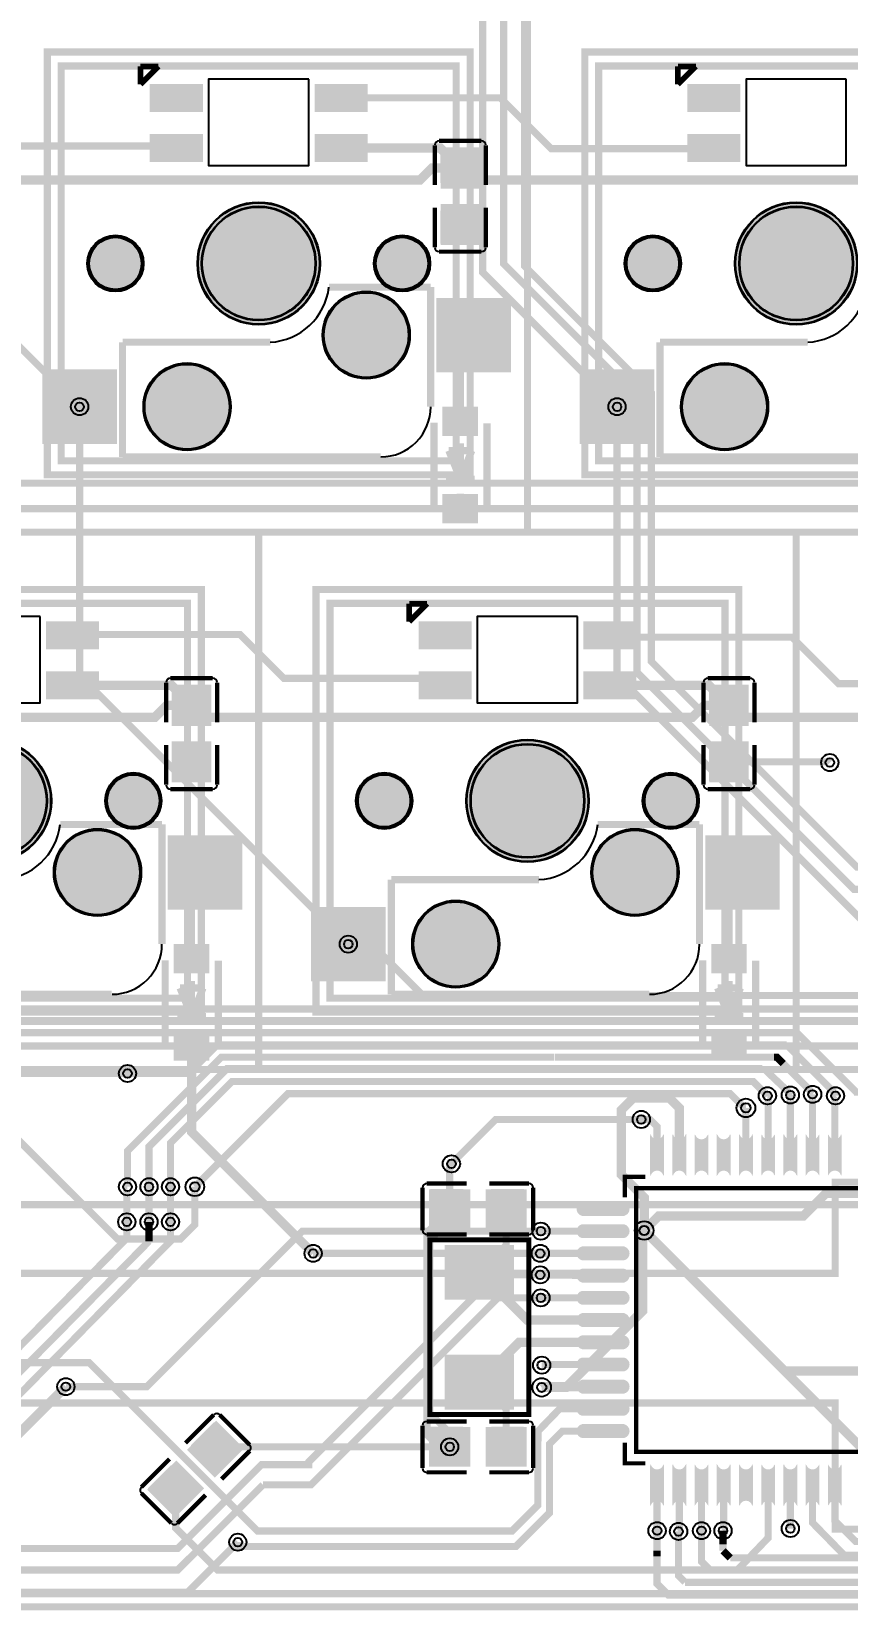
# Model space of a CAD drawing. Header units: millimetres. Extents: x 5 to 310, y -122 to -25.
# Drawn here: x 153.9 to 182.8, y -121.6 to -65.6 of the extents above; entities that cross this region are included whole.
import ezdxf

# ---------------------------------------------------------------- set-up
doc = ezdxf.new("R2010")
doc.units = ezdxf.units.MM
for name, color, linetype, true_color in [('BoardOutLine', 6, 'Continuous', 0xff00ff), ('BottomLayer', 5, 'Continuous', 0x0000ff), ('BottomPasteMaskLayer', 7, 'Continuous', 0x800000), ('BottomSilkLayer', 7, 'Continuous', 0x66cc33), ('BottomSolderMaskLayer', 7, 'Continuous', 0xaa00ff), ('Document', 7, 'Continuous', 0xffffff), ('Hole', 7, 'Continuous', 0x222222), ('Multi-Layer', 7, 'Continuous', 0xc0c0c0), ('TopLayer', 1, 'Continuous', 0xff0000), ('TopSilkLayer', 7, 'Continuous', 0xffcc00), ('TopSolderMaskLayer', 7, 'Continuous', 0x800080)]:
    doc.layers.add(name, color=color, linetype=linetype, true_color=true_color)

msp = doc.modelspace()

# ---------------------------------------------------------------- hatches: boundary and pattern name
at = {"layer": 'BottomLayer'}
for points in [[(158.119, -67.507), (159.897, -67.507), (159.897, -68.396), (158.119, -68.396)], [(163.961, -67.507), (165.739, -67.507), (165.739, -68.396), (163.961, -68.396)], [(177.169, -67.507), (178.947, -67.507), (178.947, -68.396), (177.169, -68.396)], [(158.119, -69.285), (159.897, -69.285), (159.897, -70.174), (158.119, -70.174)], [(163.961, -69.285), (165.739, -69.285), (165.739, -70.174), (163.961, -70.174)], [(177.169, -69.285), (178.947, -69.285), (178.947, -70.174), (177.169, -70.174)], [(169.748, -71.144), (168.398, -71.144), (168.398, -69.734), (169.748, -69.734)], [(169.748, -71.734), (168.398, -71.734), (168.398, -73.144), (169.748, -73.144)], [(168.279, -75.09), (170.819, -75.09), (170.819, -77.63), (168.279, -77.63)], [(154.309, -77.63), (156.849, -77.63), (156.849, -80.17), (154.309, -80.17)], [(173.359, -77.63), (175.899, -77.63), (175.899, -80.17), (173.359, -80.17)], [(169.673, -79.914), (169.673, -78.914), (168.473, -78.914), (168.473, -79.914)], [(169.673, -83.014), (169.673, -82.014), (168.473, -82.014), (168.473, -83.014)], [(154.436, -86.557), (156.214, -86.557), (156.214, -87.446), (154.436, -87.446)], [(167.644, -86.557), (169.422, -86.557), (169.422, -87.446), (167.644, -87.446)], [(173.486, -86.557), (175.264, -86.557), (175.264, -87.446), (173.486, -87.446)], [(154.436, -88.335), (156.214, -88.335), (156.214, -89.224), (154.436, -89.224)], [(167.644, -88.335), (169.422, -88.335), (169.422, -89.224), (167.644, -89.224)], [(173.486, -88.335), (175.264, -88.335), (175.264, -89.224), (173.486, -89.224)], [(160.222, -90.195), (158.872, -90.195), (158.872, -88.785), (160.222, -88.785)], [(179.273, -90.195), (177.923, -90.195), (177.923, -88.785), (179.273, -88.785)], [(160.222, -90.785), (158.872, -90.785), (158.872, -92.195), (160.222, -92.195)], [(179.273, -90.785), (177.923, -90.785), (177.923, -92.195), (179.273, -92.195)], [(158.754, -94.141), (161.294, -94.141), (161.294, -96.681), (158.754, -96.681)], [(177.804, -94.141), (180.344, -94.141), (180.344, -96.681), (177.804, -96.681)], [(163.834, -96.681), (166.374, -96.681), (166.374, -99.221), (163.834, -99.221)], [(160.147, -98.965), (160.147, -97.965), (158.947, -97.965), (158.947, -98.965)], [(179.198, -98.965), (179.198, -97.965), (177.998, -97.965), (177.998, -98.965)], [(160.147, -102.065), (160.147, -101.065), (158.947, -101.065), (158.947, -102.065)], [(179.198, -102.065), (179.198, -101.065), (177.998, -101.065), (177.998, -102.065)], [(176.268, -104.699, -0.785398), (175.827, -104.699), (175.827, -106.153, -0.785398), (176.268, -106.153)], [(177.056, -104.699, -0.785398), (176.615, -104.699), (176.615, -106.153, -0.785398), (177.056, -106.153)], [(177.843, -104.699, -0.785398), (177.402, -104.699), (177.402, -106.153, -0.785398), (177.843, -106.153)], [(178.63, -104.699, -0.785398), (178.189, -104.699), (178.189, -106.153, -0.785398), (178.63, -106.153)], [(179.418, -104.699, -0.785398), (178.977, -104.699), (178.977, -106.153, -0.785398), (179.418, -106.153)], [(180.205, -104.699, -0.785398), (179.764, -104.699), (179.764, -106.153, -0.785398), (180.205, -106.153)], [(180.993, -104.699, -0.785398), (180.552, -104.699), (180.552, -106.153, -0.785398), (180.993, -106.153)], [(181.78, -104.699, -0.785398), (181.339, -104.699), (181.339, -106.153, -0.785398), (181.78, -106.153)], [(182.567, -104.699, -0.785398), (182.126, -104.699), (182.126, -106.153, -0.785398), (182.567, -106.153)], [(169.403, -108.016), (169.403, -106.666), (167.993, -106.666), (167.993, -108.016)], [(169.993, -108.016), (169.993, -106.666), (171.403, -106.666), (171.403, -108.016)], [(173.406, -107.561, -0.785398), (173.406, -107.12), (174.861, -107.12, -0.785398), (174.861, -107.561)], [(173.406, -108.348, -0.785398), (173.406, -107.908), (174.861, -107.908, -0.785398), (174.861, -108.348)], [(168.549, -108.632), (168.549, -110.532), (170.949, -110.532), (170.949, -108.632)], [(173.406, -109.136, -0.785398), (173.406, -108.695), (174.861, -108.695, -0.785398), (174.861, -109.136)], [(173.406, -109.923, -0.785398), (173.406, -109.482), (174.861, -109.482, -0.785398), (174.861, -109.923)], [(173.406, -110.711, -0.785398), (173.406, -110.27), (174.861, -110.27, -0.785398), (174.861, -110.711)], [(173.406, -111.498, -0.785398), (173.406, -111.057), (174.861, -111.057, -0.785398), (174.861, -111.498)], [(173.406, -112.285, -0.785398), (173.406, -111.845), (174.861, -111.845, -0.785398), (174.861, -112.285)], [(168.549, -112.532), (168.549, -114.432), (170.949, -114.432), (170.949, -112.532)], [(173.406, -113.073, -0.785398), (173.406, -112.632), (174.861, -112.632, -0.785398), (174.861, -113.073)], [(173.406, -113.86, -0.785398), (173.406, -113.419), (174.861, -113.419, -0.785398), (174.861, -113.86)], [(173.406, -114.648, -0.785398), (173.406, -114.207), (174.861, -114.207, -0.785398), (174.861, -114.648)], [(160.376, -116.83), (159.421, -115.875), (160.418, -114.878), (161.373, -115.832)], [(169.403, -116.448), (169.403, -115.098), (167.993, -115.098), (167.993, -116.448)], [(169.993, -116.448), (169.993, -115.098), (171.403, -115.098), (171.403, -116.448)], [(173.406, -115.435, -0.785398), (173.406, -114.994), (174.861, -114.994, -0.785398), (174.861, -115.435)], [(159.959, -117.247), (159.004, -116.292), (158.007, -117.289), (158.962, -118.244)], [(176.268, -116.402, -0.785398), (175.827, -116.402), (175.827, -117.856, -0.785398), (176.268, -117.856)], [(177.056, -116.402, -0.785398), (176.615, -116.402), (176.615, -117.856, -0.785398), (177.056, -117.856)], [(177.843, -116.402, -0.785398), (177.402, -116.402), (177.402, -117.856, -0.785398), (177.843, -117.856)], [(178.63, -116.402, -0.785398), (178.189, -116.402), (178.189, -117.856, -0.785398), (178.63, -117.856)], [(179.418, -116.402, -0.785398), (178.977, -116.402), (178.977, -117.856, -0.785398), (179.418, -117.856)], [(180.205, -116.402, -0.785398), (179.764, -116.402), (179.764, -117.856, -0.785398), (180.205, -117.856)], [(180.993, -116.402, -0.785398), (180.552, -116.402), (180.552, -117.856, -0.785398), (180.993, -117.856)], [(181.78, -116.402, -0.785398), (181.339, -116.402), (181.339, -117.856, -0.785398), (181.78, -117.856)], [(182.567, -116.402, -0.785398), (182.126, -116.402), (182.126, -117.856, -0.785398), (182.567, -117.856)]]:
    msp.add_hatch(color=256, dxfattribs=at).paths.add_polyline_path(points)
at = {"layer": 'BottomPasteMaskLayer'}
for points in [[(158.119, -67.507), (159.897, -67.507), (159.897, -68.396), (158.119, -68.396)], [(163.961, -67.507), (165.739, -67.507), (165.739, -68.396), (163.961, -68.396)], [(177.169, -67.507), (178.947, -67.507), (178.947, -68.396), (177.169, -68.396)], [(158.119, -69.285), (159.897, -69.285), (159.897, -70.174), (158.119, -70.174)], [(163.961, -69.285), (165.739, -69.285), (165.739, -70.174), (163.961, -70.174)], [(177.169, -69.285), (178.947, -69.285), (178.947, -70.174), (177.169, -70.174)], [(169.693, -69.764), (168.413, -69.764), (168.363, -69.814), (168.363, -70.964), (168.413, -71.014), (168.823, -71.019), (168.823, -70.569), (169.273, -70.569), (169.273, -71.009), (169.693, -71.014), (169.743, -70.964), (169.743, -69.814)], [(169.693, -71.914), (169.273, -71.914), (169.273, -72.359), (168.823, -72.359), (168.823, -71.919), (168.413, -71.914), (168.363, -71.964), (168.363, -73.114), (168.413, -73.164), (169.693, -73.164), (169.743, -73.114), (169.743, -71.964)], [(168.279, -75.09), (170.819, -75.09), (170.819, -77.63), (168.279, -77.63)], [(154.309, -77.63), (156.849, -77.63), (156.849, -80.17), (154.309, -80.17)], [(173.359, -77.63), (175.899, -77.63), (175.899, -80.17), (173.359, -80.17)], [(169.673, -79.914), (169.673, -78.914), (168.473, -78.914), (168.473, -79.914)], [(169.673, -83.014), (169.673, -82.014), (168.473, -82.014), (168.473, -83.014)], [(154.436, -86.557), (156.214, -86.557), (156.214, -87.446), (154.436, -87.446)], [(167.644, -86.557), (169.422, -86.557), (169.422, -87.446), (167.644, -87.446)], [(173.486, -86.557), (175.264, -86.557), (175.264, -87.446), (173.486, -87.446)], [(154.436, -88.335), (156.214, -88.335), (156.214, -89.224), (154.436, -89.224)], [(167.644, -88.335), (169.422, -88.335), (169.422, -89.224), (167.644, -89.224)], [(173.486, -88.335), (175.264, -88.335), (175.264, -89.224), (173.486, -89.224)], [(160.167, -88.815), (158.887, -88.815), (158.837, -88.865), (158.837, -90.015), (158.887, -90.065), (159.297, -90.07), (159.297, -89.62), (159.747, -89.62), (159.747, -90.06), (160.167, -90.065), (160.217, -90.015), (160.217, -88.865)], [(179.218, -88.815), (177.938, -88.815), (177.888, -88.865), (177.888, -90.015), (177.938, -90.065), (178.348, -90.07), (178.348, -89.62), (178.798, -89.62), (178.798, -90.06), (179.218, -90.065), (179.268, -90.015), (179.268, -88.865)], [(160.167, -90.965), (159.747, -90.965), (159.747, -91.41), (159.297, -91.41), (159.297, -90.97), (158.887, -90.965), (158.837, -91.015), (158.837, -92.165), (158.887, -92.215), (160.167, -92.215), (160.217, -92.165), (160.217, -91.015)], [(179.218, -90.965), (178.798, -90.965), (178.798, -91.41), (178.348, -91.41), (178.348, -90.97), (177.938, -90.965), (177.888, -91.015), (177.888, -92.165), (177.938, -92.215), (179.218, -92.215), (179.268, -92.165), (179.268, -91.015)], [(158.754, -94.141), (161.294, -94.141), (161.294, -96.681), (158.754, -96.681)], [(177.804, -94.141), (180.344, -94.141), (180.344, -96.681), (177.804, -96.681)], [(163.834, -96.681), (166.374, -96.681), (166.374, -99.221), (163.834, -99.221)], [(160.147, -98.965), (160.147, -97.965), (158.947, -97.965), (158.947, -98.965)], [(179.198, -98.965), (179.198, -97.965), (177.998, -97.965), (177.998, -98.965)], [(160.147, -102.065), (160.147, -101.065), (158.947, -101.065), (158.947, -102.065)], [(179.198, -102.065), (179.198, -101.065), (177.998, -101.065), (177.998, -102.065)], [(176.268, -104.699, -0.785398), (175.827, -104.699), (175.827, -106.153, -0.785398), (176.268, -106.153)], [(177.056, -104.699, -0.785398), (176.615, -104.699), (176.615, -106.153, -0.785398), (177.056, -106.153)], [(177.843, -104.699, -0.785398), (177.402, -104.699), (177.402, -106.153, -0.785398), (177.843, -106.153)], [(178.63, -104.699, -0.785398), (178.189, -104.699), (178.189, -106.153, -0.785398), (178.63, -106.153)], [(179.418, -104.699, -0.785398), (178.977, -104.699), (178.977, -106.153, -0.785398), (179.418, -106.153)], [(180.205, -104.699, -0.785398), (179.764, -104.699), (179.764, -106.153, -0.785398), (180.205, -106.153)], [(180.993, -104.699, -0.785398), (180.552, -104.699), (180.552, -106.153, -0.785398), (180.993, -106.153)], [(181.78, -104.699, -0.785398), (181.339, -104.699), (181.339, -106.153, -0.785398), (181.78, -106.153)], [(182.567, -104.699, -0.785398), (182.126, -104.699), (182.126, -106.153, -0.785398), (182.567, -106.153)], [(169.223, -107.961), (169.223, -107.541), (168.778, -107.541), (168.778, -107.091), (169.218, -107.091), (169.223, -106.681), (169.173, -106.631), (168.023, -106.631), (167.973, -106.681), (167.973, -107.961), (168.023, -108.011), (169.173, -108.011)], [(171.373, -107.961), (171.373, -106.681), (171.323, -106.631), (170.173, -106.631), (170.123, -106.681), (170.118, -107.091), (170.568, -107.091), (170.568, -107.541), (170.128, -107.541), (170.123, -107.961), (170.173, -108.011), (171.323, -108.011)], [(173.406, -107.561, -0.785398), (173.406, -107.12), (174.861, -107.12, -0.785398), (174.861, -107.561)], [(173.406, -108.348, -0.785398), (173.406, -107.908), (174.861, -107.908, -0.785398), (174.861, -108.348)], [(168.549, -108.632), (168.549, -110.532), (170.949, -110.532), (170.949, -108.632)], [(173.406, -109.136, -0.785398), (173.406, -108.695), (174.861, -108.695, -0.785398), (174.861, -109.136)], [(173.406, -109.923, -0.785398), (173.406, -109.482), (174.861, -109.482, -0.785398), (174.861, -109.923)], [(173.406, -110.711, -0.785398), (173.406, -110.27), (174.861, -110.27, -0.785398), (174.861, -110.711)], [(173.406, -111.498, -0.785398), (173.406, -111.057), (174.861, -111.057, -0.785398), (174.861, -111.498)], [(173.406, -112.285, -0.785398), (173.406, -111.845), (174.861, -111.845, -0.785398), (174.861, -112.285)], [(168.549, -112.532), (168.549, -114.432), (170.949, -114.432), (170.949, -112.532)], [(173.406, -113.073, -0.785398), (173.406, -112.632), (174.861, -112.632, -0.785398), (174.861, -113.073)], [(173.406, -113.86, -0.785398), (173.406, -113.419), (174.861, -113.419, -0.785398), (174.861, -113.86)], [(173.406, -114.648, -0.785398), (173.406, -114.207), (174.861, -114.207, -0.785398), (174.861, -114.648)], [(161.313, -115.815), (160.408, -114.91), (160.337, -114.91), (159.524, -115.723), (159.524, -115.794), (159.81, -116.087), (160.129, -115.769), (160.447, -116.087), (160.136, -116.398), (160.429, -116.699), (160.5, -116.699), (161.313, -115.886)], [(169.223, -116.393), (169.223, -115.973), (168.778, -115.973), (168.778, -115.523), (169.218, -115.523), (169.223, -115.113), (169.173, -115.063), (168.023, -115.063), (167.973, -115.113), (167.973, -116.393), (168.023, -116.443), (169.173, -116.443)], [(171.373, -116.393), (171.373, -115.113), (171.323, -115.063), (170.173, -115.063), (170.123, -115.113), (170.118, -115.523), (170.568, -115.523), (170.568, -115.973), (170.128, -115.973), (170.123, -116.393), (170.173, -116.443), (171.323, -116.443)], [(173.406, -115.435, -0.785398), (173.406, -114.994), (174.861, -114.994, -0.785398), (174.861, -115.435)], [(176.268, -116.402, -0.785398), (175.827, -116.402), (175.827, -117.856, -0.785398), (176.268, -117.856)], [(177.056, -116.402, -0.785398), (176.615, -116.402), (176.615, -117.856, -0.785398), (177.056, -117.856)], [(177.843, -116.402, -0.785398), (177.402, -116.402), (177.402, -117.856, -0.785398), (177.843, -117.856)], [(178.63, -116.402, -0.785398), (178.189, -116.402), (178.189, -117.856, -0.785398), (178.63, -117.856)], [(179.418, -116.402, -0.785398), (178.977, -116.402), (178.977, -117.856, -0.785398), (179.418, -117.856)], [(180.205, -116.402, -0.785398), (179.764, -116.402), (179.764, -117.856, -0.785398), (180.205, -117.856)], [(180.993, -116.402, -0.785398), (180.552, -116.402), (180.552, -117.856, -0.785398), (180.993, -117.856)], [(181.78, -116.402, -0.785398), (181.339, -116.402), (181.339, -117.856, -0.785398), (181.78, -117.856)], [(182.567, -116.402, -0.785398), (182.126, -116.402), (182.126, -117.856, -0.785398), (182.567, -117.856)], [(159.793, -117.335), (159.496, -117.038), (159.181, -117.353), (158.863, -117.035), (159.174, -116.723), (158.888, -116.43), (158.817, -116.43), (158.004, -117.243), (158.004, -117.314), (158.909, -118.219), (158.979, -118.219), (159.793, -117.406)]]:
    msp.add_hatch(color=256, dxfattribs=at).paths.add_polyline_path(points)
at = {"layer": 'BottomSolderMaskLayer'}
for points in [[(158.068, -67.456), (159.948, -67.456), (159.948, -68.447), (158.068, -68.447)], [(163.91, -67.456), (165.79, -67.456), (165.79, -68.447), (163.91, -68.447)], [(177.118, -67.456), (178.998, -67.456), (178.998, -68.447), (177.118, -68.447)], [(158.068, -69.234), (159.948, -69.234), (159.948, -70.225), (158.068, -70.225)], [(163.91, -69.234), (165.79, -69.234), (165.79, -70.225), (163.91, -70.225)], [(177.118, -69.234), (178.998, -69.234), (178.998, -70.225), (177.118, -70.225)], [(169.772, -71.171), (168.373, -71.171), (168.373, -69.708), (169.772, -69.708)], [(159.753, -73.82, 1), (164.104, -73.82, 1)], [(169.772, -71.708), (168.373, -71.708), (168.373, -73.171), (169.772, -73.171)], [(178.804, -73.82, 1), (183.155, -73.82, 1)], [(155.848, -73.82, 1), (157.849, -73.82, 1)], [(166.008, -73.82, 1), (168.009, -73.82, 1)], [(174.899, -73.82, 1), (176.9, -73.82, 1)], [(164.188, -76.36, 1), (167.289, -76.36, 1)], [(168.228, -75.04), (170.87, -75.04), (170.87, -77.681), (168.228, -77.681)], [(154.258, -77.58), (156.9, -77.58), (156.9, -80.221), (154.258, -80.221)], [(157.838, -78.9, 1), (160.939, -78.9, 1)], [(173.308, -77.58), (175.95, -77.58), (175.95, -80.221), (173.308, -80.221)], [(176.889, -78.9, 1), (179.99, -78.9, 1)], [(169.703, -79.936), (169.703, -78.893), (168.442, -78.893), (168.442, -79.936)], [(169.703, -83.035), (169.703, -81.993), (168.442, -81.993), (168.442, -83.035)], [(154.385, -86.507), (156.264, -86.507), (156.264, -87.497), (154.385, -87.497)], [(167.593, -86.507), (169.473, -86.507), (169.473, -87.497), (167.593, -87.497)], [(173.435, -86.507), (175.315, -86.507), (175.315, -87.497), (173.435, -87.497)], [(154.385, -88.285), (156.264, -88.285), (156.264, -89.275), (154.385, -89.275)], [(167.593, -88.285), (169.473, -88.285), (169.473, -89.275), (167.593, -89.275)], [(173.435, -88.285), (175.315, -88.285), (175.315, -89.275), (173.435, -89.275)], [(160.247, -90.221), (158.848, -90.221), (158.848, -88.758), (160.247, -88.758)], [(179.297, -90.221), (177.899, -90.221), (177.899, -88.758), (179.297, -88.758)], [(150.228, -92.871, 1), (154.579, -92.871, 1)], [(160.247, -90.758), (158.848, -90.758), (158.848, -92.221), (160.247, -92.221)], [(169.278, -92.871, 1), (173.629, -92.871, 1)], [(179.297, -90.758), (177.899, -90.758), (177.899, -92.221), (179.297, -92.221)], [(156.483, -92.871, 1), (158.484, -92.871, 1)], [(165.373, -92.871, 1), (167.374, -92.871, 1)], [(175.534, -92.871, 1), (177.534, -92.871, 1)], [(154.663, -95.411, 1), (157.764, -95.411, 1)], [(173.714, -95.411, 1), (176.814, -95.411, 1)], [(158.703, -94.09), (161.344, -94.09), (161.344, -96.732), (158.703, -96.732)], [(177.753, -94.09), (180.395, -94.09), (180.395, -96.732), (177.753, -96.732)], [(163.783, -96.63), (166.425, -96.63), (166.425, -99.272), (163.783, -99.272)], [(167.363, -97.951, 1), (170.464, -97.951, 1)], [(160.178, -98.986), (160.178, -97.944), (158.917, -97.944), (158.917, -98.986)], [(179.228, -98.986), (179.228, -97.944), (177.967, -97.944), (177.967, -98.986)], [(160.178, -102.086), (160.178, -101.044), (158.917, -101.044), (158.917, -102.086)], [(179.228, -102.086), (179.228, -101.044), (177.967, -101.044), (177.967, -102.086)], [(176.294, -104.68, -0.785398), (175.802, -104.68), (175.802, -106.173, -0.785398), (176.294, -106.173)], [(177.081, -104.68, -0.785398), (176.589, -104.68), (176.589, -106.173, -0.785398), (177.081, -106.173)], [(177.868, -104.68, -0.785398), (177.377, -104.68), (177.377, -106.173, -0.785398), (177.868, -106.173)], [(178.656, -104.68, -0.785398), (178.164, -104.68), (178.164, -106.173, -0.785398), (178.656, -106.173)], [(179.443, -104.68, -0.785398), (178.951, -104.68), (178.951, -106.173, -0.785398), (179.443, -106.173)], [(180.231, -104.68, -0.785398), (179.739, -104.68), (179.739, -106.173, -0.785398), (180.231, -106.173)], [(181.018, -104.68, -0.785398), (180.526, -104.68), (180.526, -106.173, -0.785398), (181.018, -106.173)], [(181.805, -104.68, -0.785398), (181.314, -104.68), (181.314, -106.173, -0.785398), (181.805, -106.173)], [(182.593, -104.68, -0.785398), (182.101, -104.68), (182.101, -106.173, -0.785398), (182.593, -106.173)], [(169.428, -108.041), (169.428, -106.64), (167.967, -106.64), (167.967, -108.041)], [(169.967, -108.041), (169.967, -106.64), (171.428, -106.64), (171.428, -108.041)], [(173.387, -107.586, -0.785398), (173.387, -107.095), (174.88, -107.095, -0.785398), (174.88, -107.586)], [(173.387, -108.374, -0.785398), (173.387, -107.882), (174.88, -107.882, -0.785398), (174.88, -108.374)], [(168.516, -108.612), (168.516, -110.552), (170.981, -110.552), (170.981, -108.612)], [(173.387, -109.161, -0.785398), (173.387, -108.67), (174.88, -108.67, -0.785398), (174.88, -109.161)], [(173.387, -109.949, -0.785398), (173.387, -109.457), (174.88, -109.457, -0.785398), (174.88, -109.949)], [(173.387, -110.736, -0.785398), (173.387, -110.244), (174.88, -110.244, -0.785398), (174.88, -110.736)], [(173.387, -111.523, -0.785398), (173.387, -111.032), (174.88, -111.032, -0.785398), (174.88, -111.523)], [(173.387, -112.311, -0.785398), (173.387, -111.819), (174.88, -111.819, -0.785398), (174.88, -112.311)], [(168.516, -112.511), (168.516, -114.452), (170.981, -114.452), (170.981, -112.511)], [(173.387, -113.098, -0.785398), (173.387, -112.607), (174.88, -112.607, -0.785398), (174.88, -113.098)], [(173.387, -113.886, -0.785398), (173.387, -113.394), (174.88, -113.394, -0.785398), (174.88, -113.886)], [(173.387, -114.673, -0.785398), (173.387, -114.181), (174.88, -114.181, -0.785398), (174.88, -114.673)], [(160.375, -116.866), (159.386, -115.876), (160.419, -114.841), (161.408, -115.832)], [(169.428, -116.474), (169.428, -115.073), (167.967, -115.073), (167.967, -116.474)], [(169.967, -116.474), (169.967, -115.073), (171.428, -115.073), (171.428, -116.474)], [(173.387, -115.461, -0.785398), (173.387, -114.969), (174.88, -114.969, -0.785398), (174.88, -115.461)], [(159.994, -117.246), (159.005, -116.255), (157.972, -117.29), (158.961, -118.28)], [(176.294, -116.382, -0.785398), (175.802, -116.382), (175.802, -117.876, -0.785398), (176.294, -117.876)], [(177.081, -116.382, -0.785398), (176.589, -116.382), (176.589, -117.876, -0.785398), (177.081, -117.876)], [(177.868, -116.382, -0.785398), (177.377, -116.382), (177.377, -117.876, -0.785398), (177.868, -117.876)], [(178.656, -116.382, -0.785398), (178.164, -116.382), (178.164, -117.876, -0.785398), (178.656, -117.876)], [(179.443, -116.382, -0.785398), (178.951, -116.382), (178.951, -117.876, -0.785398), (179.443, -117.876)], [(180.231, -116.382, -0.785398), (179.739, -116.382), (179.739, -117.876, -0.785398), (180.231, -117.876)], [(181.018, -116.382, -0.785398), (180.526, -116.382), (180.526, -117.876, -0.785398), (181.018, -117.876)], [(181.805, -116.382, -0.785398), (181.314, -116.382), (181.314, -117.876, -0.785398), (181.805, -117.876)], [(182.593, -116.382, -0.785398), (182.101, -116.382), (182.101, -117.876, -0.785398), (182.593, -117.876)]]:
    msp.add_hatch(color=256, dxfattribs=at).paths.add_polyline_path(points)
at = {"layer": 'Document'}
for points in [[(168.636, -79.493), (169.525, -79.493), (169.525, -79.239), (168.636, -79.239)], [(169.2, -79.821), (169.2, -78.932), (168.946, -78.932), (168.946, -79.821)], [(169.2, -82.869), (169.2, -81.98), (168.946, -81.98), (168.946, -82.869)], [(159.111, -98.543), (160, -98.543), (160, -98.289), (159.111, -98.289)], [(159.674, -98.872), (159.674, -97.983), (159.42, -97.983), (159.42, -98.872)], [(178.162, -98.543), (179.051, -98.543), (179.051, -98.289), (178.162, -98.289)], [(178.725, -98.872), (178.725, -97.983), (178.471, -97.983), (178.471, -98.872)], [(159.674, -101.92), (159.674, -101.031), (159.42, -101.031), (159.42, -101.92)], [(178.725, -101.92), (178.725, -101.031), (178.471, -101.031), (178.471, -101.92)]]:
    msp.add_hatch(color=256, dxfattribs=at).paths.add_polyline_path(points)
at = {"layer": 'Multi-Layer'}
for points in [[(159.779, -73.82, 1), (164.079, -73.82, 1)], [(178.829, -73.82, 1), (183.129, -73.82, 1)], [(155.874, -73.82, 1), (157.824, -73.82, 1)], [(166.034, -73.82, 1), (167.984, -73.82, 1)], [(174.924, -73.82, 1), (176.874, -73.82, 1)], [(164.214, -76.36, 1), (167.264, -76.36, 1)], [(157.864, -78.9, 1), (160.914, -78.9, 1)], [(176.914, -78.9, 1), (179.964, -78.9, 1)], [(150.254, -92.871, 1), (154.554, -92.871, 1)], [(169.304, -92.871, 1), (173.604, -92.871, 1)], [(156.509, -92.871, 1), (158.459, -92.871, 1)], [(165.399, -92.871, 1), (167.349, -92.871, 1)], [(175.559, -92.871, 1), (177.509, -92.871, 1)], [(154.689, -95.411, 1), (157.739, -95.411, 1)], [(173.739, -95.411, 1), (176.789, -95.411, 1)], [(167.389, -97.951, 1), (170.439, -97.951, 1)]]:
    msp.add_hatch(color=256, dxfattribs=at).paths.add_polyline_path(points)
at = {"layer": 'TopSolderMaskLayer'}
for points in [[(159.753, -73.82, 1), (164.104, -73.82, 1)], [(178.804, -73.82, 1), (183.155, -73.82, 1)], [(155.848, -73.82, 1), (157.849, -73.82, 1)], [(166.008, -73.82, 1), (168.009, -73.82, 1)], [(174.899, -73.82, 1), (176.9, -73.82, 1)], [(164.188, -76.36, 1), (167.289, -76.36, 1)], [(157.838, -78.9, 1), (160.939, -78.9, 1)], [(176.889, -78.9, 1), (179.99, -78.9, 1)], [(150.228, -92.871, 1), (154.579, -92.871, 1)], [(169.278, -92.871, 1), (173.629, -92.871, 1)], [(156.483, -92.871, 1), (158.484, -92.871, 1)], [(165.373, -92.871, 1), (167.374, -92.871, 1)], [(175.534, -92.871, 1), (177.534, -92.871, 1)], [(154.663, -95.411, 1), (157.764, -95.411, 1)], [(173.714, -95.411, 1), (176.814, -95.411, 1)], [(167.363, -97.951, 1), (170.464, -97.951, 1)]]:
    msp.add_hatch(color=256, dxfattribs=at).paths.add_polyline_path(points)

# ---------------------------------------------------------------- linework, layer by layer
at = {"layer": 'BoardOutLine', "const_width": 0.254}
msp.add_lwpolyline([(4.766, -26.196), (309.566, -26.196), (309.566, -121.445), (4.766, -121.445), (4.766, -26.196)], close=True, dxfattribs=at)
at = {"layer": 'BottomLayer'}
for points, const_width in [([(158.811, -69.66), (153.358, -69.66), (151.598, -67.897), (145.806, -67.897)], 0.254), ([(177.935, -69.751), (172.296, -69.751), (170.493, -67.948), (164.854, -67.948)], 0.254), ([(169.073, -70.439), (168.363, -69.729), (164.85, -69.729)], 0.33), ([(150.022, -70.439), (150.449, -70.866), (167.64, -70.866), (168.067, -70.439), (169.073, -70.439)], 0.33), ([(169.073, -70.439), (169.5, -70.866), (186.69, -70.866), (187.117, -70.439), (188.123, -70.439)], 0.33), ([(169.549, -76.36), (169.073, -76.837), (169.073, -79.415)], 0.254), ([(280.696, -81.611), (280.696, -81.611), (22.454, -81.611)], 0.254), ([(28.576, -82.514), (28.576, -82.514), (307.188, -82.514)], 0.254), ([(168.461, -88.529), (162.817, -88.529), (161.265, -86.977), (155.291, -86.977)], 0.254), ([(187.417, -88.717), (182.477, -88.717), (180.831, -87.071), (174.341, -87.071)], 0.254), ([(159.547, -89.49), (158.838, -88.78), (155.325, -88.78)], 0.33), ([(178.598, -89.49), (177.888, -88.78), (174.375, -88.78)], 0.33), ([(140.497, -89.49), (140.924, -89.916), (158.242, -89.916), (158.669, -89.49), (159.547, -89.49)], 0.33), ([(159.547, -89.49), (159.974, -89.916), (177.292, -89.916), (177.719, -89.49), (178.598, -89.49)], 0.33), ([(178.598, -89.49), (179.024, -89.916), (196.342, -89.916), (196.769, -89.49), (197.648, -89.49)], 0.33), ([(178.598, -91.49), (182.143, -91.49), (182.169, -91.516)], 0.254), ([(160.024, -95.411), (159.547, -95.887), (159.547, -98.465)], 0.254), ([(179.074, -95.411), (178.598, -95.887), (178.598, -98.465)], 0.254), ([(280.696, -100.66), (12.723, -100.66), (10.592, -102.794), (10.592, -106.604), (11.862, -107.874), (11.905, -107.831), (13.749, -107.831)], 0.254), ([(307.188, -101.565), (307.188, -101.565), (33.338, -101.565)], 0.254), ([(159.547, -101.565), (159.547, -104.607), (163.856, -108.915)], 0.33), ([(126.162, -102.54), (126.162, -102.54), (157.277, -102.54)], 0.254), ([(175.591, -108.103), (175.591, -106.934), (174.778, -106.121), (174.778, -103.835), (175.21, -103.404), (176.48, -103.404), (176.835, -103.759), (176.835, -105.425)], 0.33), ([(179.985, -105.426), (179.985, -103.327), (179.959, -103.327)], 0.254), ([(180.772, -105.426), (180.772, -105.426), (180.772, -103.302)], 0.254), ([(181.56, -105.425), (181.56, -105.425), (181.56, -103.277)], 0.254), ([(182.347, -105.426), (182.347, -103.353), (182.372, -103.327)], 0.254), ([(176.048, -105.426), (176.048, -104.42), (175.794, -104.166), (175.489, -104.166)], 0.254), ([(179.197, -105.426), (179.197, -105.426), (179.197, -103.759)], 0.254), ([(159.665, -106.553), (159.665, -107.899), (159.157, -108.407), (156.922, -108.407), (153.01, -104.496)], 0.254), ([(168.758, -105.74), (168.698, -105.801), (168.698, -107.341)], 0.254), ([(157.252, -107.798), (157.252, -106.553), (157.277, -106.553)], 0.254), ([(158.039, -107.798), (158.039, -107.798), (158.039, -106.553)], 0.254), ([(158.801, -107.798), (158.801, -107.798), (158.801, -106.553)], 0.254), ([(184.862, -106.782), (182.042, -106.782), (181.229, -107.595), (176.099, -107.595), (175.591, -108.103)], 0.33), ([(168.698, -107.341), (168.698, -107.375), (167.894, -108.179), (167.894, -115.342), (168.326, -115.773), (168.698, -115.773)], 0.254), ([(168.698, -107.341), (168.698, -107.731), (167.996, -108.433), (167.996, -114.58), (168.698, -115.281), (168.698, -115.773)], 0.254), ([(169.748, -109.582), (170.698, -108.632), (170.698, -107.29)], 0.254), ([(171.933, -108.128), (171.933, -108.128), (174.133, -108.128)], 0.254), ([(171.908, -108.915), (171.908, -108.915), (174.133, -108.915)], 0.254), ([(169.749, -109.581), (171.445, -111.278), (174.133, -111.278)], 0.33), ([(171.908, -109.677), (171.908, -109.677), (174.133, -109.703)], 0.254), ([(171.933, -110.49), (171.933, -110.49), (174.133, -110.49)], 0.254), ([(169.748, -113.482), (171.165, -112.065), (174.249, -112.065)], 0.33), ([(136.424, -114.529), (138.875, -116.955), (139.992, -116.955), (141.466, -115.481), (141.466, -113.399), (142.075, -112.789), (155.918, -112.789), (161.887, -118.758), (169.126, -118.758)], 0.254), ([(174.133, -112.852), (174.133, -112.852), (171.958, -112.852)], 0.254), ([(149.191, -116.684), (152.049, -116.684), (155.093, -113.64)], 0.33), ([(169.748, -113.482), (170.698, -114.431), (170.698, -115.773)], 0.254), ([(174.133, -113.64), (171.984, -113.64), (171.958, -113.665)], 0.33), ([(173.101, -114.427), (172.593, -114.427), (171.831, -115.215), (171.819, -115.888)], 0.254), ([(173.101, -114.427), (173.101, -114.427), (174.133, -114.427)], 0.254), ([(161.189, -119.152), (161.189, -119.304), (171.044, -119.304), (172.238, -118.11), (172.238, -115.672), (172.695, -115.215), (174.133, -115.215)], 0.254), ([(160.397, -115.854), (160.478, -115.773), (168.698, -115.773)], 0.254), ([(171.819, -115.888), (171.819, -117.844), (170.904, -118.758), (169.126, -118.758)], 0.254), ([(158.984, -117.267), (158.984, -118.649), (160.478, -120.142), (178.893, -120.142), (179.985, -118.999), (179.985, -117.13)], 0.254), ([(176.048, -118.745), (176.048, -118.745), (176.048, -117.13)], 0.254), ([(176.81, -118.771), (176.835, -118.745), (176.835, -117.129)], 0.254), ([(177.623, -118.745), (177.623, -118.745), (177.623, -117.13)], 0.254), ([(178.385, -118.745), (178.41, -118.72), (178.41, -117.129)], 0.254), ([(180.772, -117.129), (180.772, -117.129), (180.772, -118.669)], 0.254), ([(186.119, -119.622), (182.69, -119.622), (181.56, -118.466), (181.56, -118.44), (181.56, -117.129)], 0.254), ([(182.347, -117.13), (182.347, -118.39), (183.084, -119.126), (184.252, -119.126)], 0.254), ([(213.64, -120.98), (213.64, -120.98), (152.731, -120.98)], 0.254)]:
    msp.add_lwpolyline(points, dxfattribs=dict(at, const_width=const_width))
at = {"layer": 'BottomSilkLayer'}
for points, const_width in [([(157.738, -67.47), (157.738, -67.47), (158.373, -66.835)], 0.2), ([(157.738, -66.835), (157.738, -66.835), (158.373, -66.835)], 0.2), ([(157.738, -67.47), (157.738, -67.47), (157.738, -66.835)], 0.2), ([(176.788, -67.47), (176.788, -67.47), (177.423, -66.835)], 0.2), ([(176.788, -66.835), (176.788, -66.835), (177.423, -66.835)], 0.2), ([(176.788, -67.47), (176.788, -67.47), (176.788, -66.835)], 0.2), ([(169.824, -69.476), (169.824, -69.476), (168.321, -69.476)], 0.152), ([(168.169, -69.628), (168.169, -69.628), (168.169, -71.038)], 0.152), ([(169.976, -71.038), (169.976, -71.038), (169.976, -69.628)], 0.152), ([(168.169, -73.25), (168.169, -73.25), (168.169, -71.84)], 0.152), ([(169.976, -71.84), (169.976, -71.84), (169.976, -73.25)], 0.152), ([(169.824, -73.403), (169.824, -73.403), (168.321, -73.403)], 0.152), ([(168.14, -82.471), (168.14, -82.471), (168.14, -79.471)], 0.254), ([(170.019, -82.484), (170.019, -82.484), (170.019, -79.484)], 0.254), ([(168.666, -80.456), (168.666, -80.456), (169.073, -81.472)], 0.254), ([(169.479, -80.456), (169.479, -80.456), (168.666, -80.456)], 0.254), ([(169.073, -81.726), (169.073, -81.726), (169.073, -80.202)], 0.254), ([(169.073, -81.472), (169.073, -81.472), (169.479, -80.456)], 0.254), ([(169.581, -81.472), (169.581, -81.472), (168.565, -81.472)], 0.254), ([(167.263, -86.521), (167.263, -86.521), (167.898, -85.886)], 0.2), ([(167.263, -85.886), (167.263, -85.886), (167.898, -85.886)], 0.2), ([(167.263, -86.521), (167.263, -86.521), (167.263, -85.886)], 0.2), ([(158.644, -88.678), (158.644, -88.678), (158.644, -90.088)], 0.152), ([(160.299, -88.526), (160.299, -88.526), (158.796, -88.526)], 0.152), ([(160.451, -90.088), (160.451, -90.088), (160.451, -88.678)], 0.152), ([(177.694, -88.678), (177.694, -88.678), (177.694, -90.088)], 0.152), ([(179.349, -88.526), (179.349, -88.526), (177.847, -88.526)], 0.152), ([(179.502, -90.088), (179.502, -90.088), (179.502, -88.678)], 0.152), ([(158.644, -92.301), (158.644, -92.301), (158.644, -90.891)], 0.152), ([(160.451, -90.891), (160.451, -90.891), (160.451, -92.301)], 0.152), ([(177.694, -92.301), (177.694, -92.301), (177.694, -90.891)], 0.152), ([(179.502, -90.891), (179.502, -90.891), (179.502, -92.301)], 0.152), ([(160.299, -92.453), (160.299, -92.453), (158.796, -92.453)], 0.152), ([(179.349, -92.453), (179.349, -92.453), (177.847, -92.453)], 0.152), ([(158.614, -101.522), (158.614, -101.522), (158.614, -98.522)], 0.254), ([(160.494, -101.535), (160.494, -101.535), (160.494, -98.535)], 0.254), ([(177.665, -101.522), (177.665, -101.522), (177.665, -98.522)], 0.254), ([(179.544, -101.535), (179.544, -101.535), (179.544, -98.535)], 0.254), ([(159.141, -99.507), (159.141, -99.507), (159.547, -100.523)], 0.254), ([(159.954, -99.507), (159.954, -99.507), (159.141, -99.507)], 0.254), ([(159.547, -100.777), (159.547, -100.777), (159.547, -99.253)], 0.254), ([(159.547, -100.523), (159.547, -100.523), (159.954, -99.507)], 0.254), ([(178.192, -99.507), (178.192, -99.507), (178.598, -100.523)], 0.254), ([(179.004, -99.507), (179.004, -99.507), (178.192, -99.507)], 0.254), ([(178.598, -100.777), (178.598, -100.777), (178.598, -99.253)], 0.254), ([(178.598, -100.523), (178.598, -100.523), (179.004, -99.507)], 0.254), ([(160.055, -100.523), (160.055, -100.523), (159.039, -100.523)], 0.254), ([(179.106, -100.523), (179.106, -100.523), (178.09, -100.523)], 0.254), ([(174.905, -106.93), (174.905, -106.198), (175.637, -106.198)], 0.152), ([(167.734, -108.092), (167.734, -108.092), (167.734, -106.589)], 0.152), ([(167.887, -106.437), (167.887, -106.437), (169.297, -106.437)], 0.152), ([(171.509, -106.437), (171.509, -106.437), (170.099, -106.437)], 0.152), ([(171.661, -108.092), (171.661, -108.092), (171.661, -106.589)], 0.152), ([(169.297, -108.244), (169.297, -108.244), (167.887, -108.244)], 0.152), ([(170.099, -108.244), (170.099, -108.244), (171.509, -108.244)], 0.152), ([(160.332, -114.641), (160.332, -114.641), (159.335, -115.638)], 0.152), ([(161.61, -115.704), (161.61, -115.704), (160.547, -114.641)], 0.152), ([(167.734, -116.525), (167.734, -116.525), (167.734, -115.022)], 0.152), ([(167.887, -114.87), (167.887, -114.87), (169.297, -114.87)], 0.152), ([(171.509, -114.87), (171.509, -114.87), (170.099, -114.87)], 0.152), ([(171.661, -116.525), (171.661, -116.525), (171.661, -115.022)], 0.152), ([(160.613, -116.916), (160.613, -116.916), (161.61, -115.919)], 0.152), ([(174.905, -115.626), (174.905, -116.358), (175.637, -116.358)], 0.152), ([(157.77, -117.203), (157.77, -117.203), (158.767, -116.206)], 0.152), ([(169.297, -116.677), (169.297, -116.677), (167.887, -116.677)], 0.152), ([(170.099, -116.677), (170.099, -116.677), (171.509, -116.677)], 0.152), ([(158.833, -118.48), (158.833, -118.48), (157.77, -117.418)], 0.152), ([(160.045, -117.483), (160.045, -117.483), (159.048, -118.48)], 0.152)]:
    msp.add_lwpolyline(points, dxfattribs=dict(at, const_width=const_width))
for points, const_width in [([(184.66, -115.953), (184.66, -106.602), (175.31, -106.602), (175.31, -115.953), (184.66, -115.953)], 0.152), ([(168.349, -108.433), (167.998, -108.433), (167.998, -114.63), (171.499, -114.63), (171.499, -108.433), (168.349, -108.433)], 0.18)]:
    msp.add_lwpolyline(points, close=True, dxfattribs=dict(at, const_width=const_width))
for centre, start, end in [((168.321, -69.628), 90, 180), ((169.824, -69.628), 0, 90), ((168.321, -73.25), 180, 270), ((169.824, -73.25), 270, 0), ((158.796, -88.678), 90, 180), ((160.299, -88.678), 0, 90), ((177.847, -88.678), 90, 180), ((179.349, -88.678), 0, 90), ((158.796, -92.301), 180, 270), ((160.299, -92.301), 270, 0), ((177.847, -92.301), 180, 270), ((179.349, -92.301), 270, 0), ((167.887, -106.589), 90, 180), ((171.509, -106.589), 0, 90), ((167.887, -108.092), 180, 270), ((171.509, -108.092), 270, 360), ((160.44, -114.749), 44.9951, 135.0049), ((167.887, -115.022), 90, 180), ((171.509, -115.022), 0, 90), ((161.502, -115.811), 314.9951, 45.0049), ((167.887, -116.525), 180, 270), ((171.509, -116.525), 270, 360), ((157.878, -117.31), 134.9951, 225.0049), ((158.941, -118.373), 224.9951, 315.0049)]:
    msp.add_arc(centre, 0.152, start, end, dxfattribs=at)
at = {"layer": 'BottomSolderMaskLayer'}
for centre, radius in [((161.929, -73.82), 2.175), ((161.929, -73.82), 2.024), ((180.979, -73.82), 2.175), ((180.979, -73.82), 2.024), ((156.849, -73.82), 1), ((156.849, -73.82), 0.949), ((167.009, -73.82), 1), ((167.009, -73.82), 0.949), ((175.899, -73.82), 1), ((175.899, -73.82), 0.949), ((165.739, -76.36), 1.55), ((165.739, -76.36), 1.525), ((159.389, -78.9), 1.55), ((159.389, -78.9), 1.525), ((178.439, -78.9), 1.55), ((178.439, -78.9), 1.525), ((152.404, -92.871), 2.175), ((152.404, -92.871), 2.024), ((171.454, -92.871), 2.175), ((171.454, -92.871), 2.024), ((157.484, -92.871), 1), ((157.484, -92.871), 0.949), ((166.374, -92.871), 1), ((166.374, -92.871), 0.949), ((176.534, -92.871), 1), ((176.534, -92.871), 0.949), ((156.214, -95.411), 1.55), ((156.214, -95.411), 1.525), ((175.264, -95.411), 1.55), ((175.264, -95.411), 1.525), ((168.914, -97.951), 1.55), ((168.914, -97.951), 1.525)]:
    msp.add_circle(centre, radius, dxfattribs=at)
at = {"layer": 'Document', "const_width": 0.254}
for points in [[(171.454, -83.345), (152.404, -83.345), (152.404, -64.295), (171.454, -64.295)], [(190.504, -83.345), (171.454, -83.345), (171.454, -64.295), (190.504, -64.295)], [(171.454, -64.295), (171.454, -64.295), (171.454, -83.345)], [(164.418, -74.659), (164.418, -74.659), (168.025, -74.659)], [(168.025, -74.659), (168.025, -74.659), (168.025, -78.9)], [(157.103, -76.614), (157.103, -76.614), (157.103, -80.678)], [(157.103, -76.614), (157.103, -76.614), (162.335, -76.614)], [(176.153, -76.614), (176.153, -76.614), (176.153, -80.678)], [(176.153, -76.614), (176.153, -76.614), (181.386, -76.614)], [(166.247, -80.678), (166.247, -80.678), (157.103, -80.678)], [(185.297, -80.678), (185.297, -80.678), (176.153, -80.678)], [(161.929, -102.396), (142.879, -102.396), (142.879, -83.346), (161.929, -83.346)], [(161.929, -83.346), (161.929, -83.346), (161.929, -102.396)], [(180.979, -102.396), (161.929, -102.396), (161.929, -83.346), (180.979, -83.346)], [(180.979, -83.346), (180.979, -83.346), (180.979, -102.396)], [(200.029, -102.396), (180.979, -102.396), (180.979, -83.346), (200.029, -83.346)], [(154.893, -93.709), (154.893, -93.709), (158.5, -93.709)], [(158.5, -93.709), (158.5, -93.709), (158.5, -97.951)], [(173.943, -93.709), (173.943, -93.709), (177.55, -93.709)], [(177.55, -93.709), (177.55, -93.709), (177.55, -97.951)], [(166.628, -95.665), (166.628, -95.665), (166.628, -99.729)], [(166.628, -95.665), (166.628, -95.665), (171.86, -95.665)], [(156.722, -99.729), (156.722, -99.729), (147.578, -99.729)], [(175.772, -99.729), (175.772, -99.729), (166.628, -99.729)]]:
    msp.add_lwpolyline(points, dxfattribs=at)
for points in [[(169.422, -81.313), (169.422, -66.327), (154.436, -66.327), (154.436, -81.313), (169.422, -81.313)], [(188.472, -81.313), (188.472, -66.327), (173.486, -66.327), (173.486, -81.313), (188.472, -81.313)], [(159.897, -100.364), (159.897, -85.378), (144.911, -85.378), (144.911, -100.364), (159.897, -100.364)], [(178.947, -100.364), (178.947, -85.378), (163.961, -85.378), (163.961, -100.364), (178.947, -100.364)]]:
    msp.add_lwpolyline(points, close=True, dxfattribs=at)
at = {"layer": 'Document'}
for centre, radius, start, end in [((162.214, -74.399), 2.219, 273.1216, 353.2761), ((181.265, -74.399), 2.219, 273.1216, 353.2761), ((166.255, -78.909), 1.769, 270, 0.2787), ((152.689, -93.449), 2.219, 273.1216, 353.2761), ((171.74, -93.449), 2.219, 273.1216, 353.2761), ((156.73, -97.96), 1.769, 270, 0.2787), ((175.781, -97.96), 1.769, 270, 0.2787)]:
    msp.add_arc(centre, radius, start, end, dxfattribs=at)
at = {"layer": 'Hole'}
for centre, radius in [((155.579, -78.9), 0.152), ((174.629, -78.9), 0.152), ((182.169, -91.516), 0.152), ((165.104, -97.951), 0.152), ((157.277, -102.54), 0.152), ((179.959, -103.327), 0.152), ((180.772, -103.302), 0.152), ((181.56, -103.277), 0.152), ((182.372, -103.327), 0.152), ((175.489, -104.166), 0.152), ((179.197, -103.759), 0.165), ((168.758, -105.74), 0.152), ((157.277, -106.553), 0.152), ((158.039, -106.553), 0.152), ((158.801, -106.553), 0.152), ((159.665, -106.553), 0.165), ((157.252, -107.798), 0.152), ((158.039, -107.798), 0.152), ((158.801, -107.798), 0.152), ((171.933, -108.128), 0.152), ((175.591, -108.103), 0.165), ((163.856, -108.915), 0.152), ((171.908, -108.915), 0.152), ((171.908, -109.677), 0.152), ((171.933, -110.49), 0.152), ((171.958, -112.878), 0.152), ((155.093, -113.64), 0.152), ((171.958, -113.665), 0.165), ((168.698, -115.773), 0.152), ((176.048, -118.745), 0.152), ((176.81, -118.771), 0.152), ((177.623, -118.745), 0.152), ((178.385, -118.745), 0.152), ((180.772, -118.669), 0.152), ((161.189, -119.152), 0.152)]:
    msp.add_circle(centre, radius, dxfattribs=at)
at = {"layer": 'Multi-Layer'}
for points in [[(163.705, -67.288), (160.149, -67.288), (160.149, -70.345), (163.705, -70.345)], [(182.756, -67.288), (179.2, -67.288), (179.2, -70.345), (182.756, -70.345)], [(154.18, -86.339), (150.624, -86.339), (150.624, -89.395), (154.18, -89.395)], [(173.231, -86.339), (169.675, -86.339), (169.675, -89.395), (173.231, -89.395)]]:
    msp.add_lwpolyline(points, close=True, dxfattribs=at)
for centre, radius in [((161.929, -73.82), 2.15), ((161.929, -73.82), 2), ((180.979, -73.82), 2.15), ((180.979, -73.82), 2), ((156.849, -73.82), 0.975), ((156.849, -73.82), 0.925), ((167.009, -73.82), 0.975), ((167.009, -73.82), 0.925), ((175.899, -73.82), 0.975), ((175.899, -73.82), 0.925), ((165.739, -76.36), 1.525), ((165.739, -76.36), 1.5), ((159.389, -78.9), 1.525), ((159.389, -78.9), 1.5), ((178.439, -78.9), 1.525), ((178.439, -78.9), 1.5), ((155.579, -78.9), 0.305), ((174.629, -78.9), 0.305), ((152.404, -92.871), 2.15), ((152.404, -92.871), 2), ((171.454, -92.871), 2.15), ((171.454, -92.871), 2), ((182.169, -91.516), 0.305), ((157.484, -92.871), 0.975), ((157.484, -92.871), 0.925), ((166.374, -92.871), 0.975), ((166.374, -92.871), 0.925), ((176.534, -92.871), 0.975), ((176.534, -92.871), 0.925), ((156.214, -95.411), 1.525), ((156.214, -95.411), 1.5), ((175.264, -95.411), 1.525), ((175.264, -95.411), 1.5), ((168.914, -97.951), 1.525), ((168.914, -97.951), 1.5), ((165.104, -97.951), 0.305), ((157.277, -102.54), 0.305), ((181.56, -103.277), 0.305), ((179.197, -103.759), 0.33), ((179.959, -103.327), 0.305), ((180.772, -103.302), 0.305), ((182.372, -103.327), 0.305), ((175.489, -104.166), 0.305), ((168.758, -105.74), 0.305), ((157.277, -106.553), 0.305), ((158.039, -106.553), 0.305), ((158.801, -106.553), 0.305), ((159.665, -106.553), 0.33), ((157.252, -107.798), 0.305), ((158.039, -107.798), 0.305), ((158.801, -107.798), 0.305), ((171.933, -108.128), 0.305), ((175.591, -108.103), 0.33), ((163.856, -108.915), 0.305), ((171.908, -108.915), 0.305), ((171.908, -109.677), 0.305), ((171.933, -110.49), 0.305), ((171.958, -112.878), 0.305), ((155.093, -113.64), 0.305), ((171.958, -113.665), 0.33), ((168.698, -115.773), 0.305), ((176.048, -118.745), 0.305), ((176.81, -118.771), 0.305), ((177.623, -118.745), 0.305), ((178.385, -118.745), 0.305), ((180.772, -118.669), 0.305), ((161.189, -119.152), 0.305)]:
    msp.add_circle(centre, radius, dxfattribs=at)
at = {"layer": 'TopLayer'}
for points, const_width in [([(157.074, -34.442), (157.074, -36.347), (159.716, -38.989), (165.024, -38.989), (166.37, -40.335), (166.37, -55.22), (170.612, -59.462), (170.612, -73.838), (175.337, -78.562), (175.337, -87.935)], 0.254), ([(150.816, -59.85), (150.816, -74.138), (155.579, -78.9)], 0.254), ([(169.867, -59.85), (169.867, -74.138), (174.629, -78.9)], 0.254), ([(171.349, -59.614), (171.349, -73.914), (175.845, -78.41), (175.845, -87.935), (183.134, -95.225), (188.697, -95.225), (197.511, -104.039), (197.511, -110.363), (195.555, -112.319), (193.04, -112.319), (189.307, -116.053), (189.307, -118.567)], 0.254), ([(155.579, -78.9), (155.579, -88.426), (165.104, -97.951)], 0.254), ([(174.629, -78.9), (174.629, -88.426), (184.154, -97.951)], 0.254), ([(175.337, -87.935), (175.337, -88.316), (183.033, -96.012), (188.849, -96.012), (196.927, -104.089), (196.927, -110.211), (195.326, -111.811), (192.888, -111.811), (189.281, -115.418), (188.748, -115.418)], 0.254), ([(127.003, -97.95), (128.1, -97.95), (130.836, -100.686), (186.182, -100.686), (190.958, -105.461), (192.278, -105.461), (193.117, -106.299)], 0.254), ([(146.053, -97.95), (147.226, -97.95), (149.53, -100.254), (186.005, -100.254)], 0.254), ([(165.103, -97.95), (165.921, -97.95), (167.742, -99.771), (186.614, -99.771), (191.186, -104.343), (192.863, -104.343), (194.793, -106.274)], 0.254), ([(183.16, -103.327), (183.16, -103.251), (181.001, -101.092), (129.312, -101.092), (128.092, -99.873)], 0.254), ([(157.277, -102.54), (159.436, -102.54), (160.452, -101.524), (180.645, -101.524)], 0.254), ([(157.277, -106.553), (157.277, -105.283), (160.605, -101.956), (172.39, -101.956)], 0.254), ([(172.416, -101.956), (172.416, -101.956), (180.188, -101.956)], 0.254), ([(180.188, -101.956), (180.29, -101.956), (180.518, -102.184)], 0.254), ([(182.372, -103.327), (182.372, -103.251), (180.645, -101.524)], 0.254), ([(158.039, -106.553), (158.039, -105.131), (160.808, -102.362), (179.782, -102.362)], 0.254), ([(179.832, -102.362), (179.832, -102.362), (180.823, -103.302)], 0.254), ([(180.518, -102.184), (180.518, -102.184), (181.585, -103.251)], 0.254), ([(159.97, -103.835), (160.986, -102.819), (179.451, -102.819), (179.959, -103.327)], 0.254), ([(179.197, -103.759), (179.147, -103.759), (178.639, -103.251), (162.967, -103.251), (159.665, -106.553)], 0.254), ([(158.801, -106.553), (158.801, -105.004), (159.97, -103.835)], 0.254), ([(175.489, -104.166), (170.333, -104.166), (168.758, -105.74)], 0.254), ([(145.542, -107.188), (145.542, -107.188), (196.342, -107.188)], 0.254), ([(155.093, -113.64), (157.963, -113.64), (163.475, -108.128), (171.933, -108.128)], 0.254), ([(157.226, -108.407), (157.252, -108.382), (157.252, -107.798)], 0.254), ([(158.039, -108.484), (158.039, -108.484), (158.039, -107.798)], 0.254), ([(158.699, -108.585), (158.801, -108.484), (158.801, -107.798)], 0.254), ([(171.958, -113.665), (172.822, -113.665), (175.54, -110.947), (175.54, -108.103)], 0.33), ([(188.367, -113.64), (185.903, -113.64), (185.344, -113.081), (180.569, -113.081), (175.591, -108.103)], 0.33), ([(10.32, -117), (10.32, -118.854), (12.395, -120.93), (146.533, -120.93), (158.7, -108.585)], 0.254), ([(34.133, -117), (34.133, -118.004), (36.601, -120.472), (146.203, -120.472), (158.039, -108.484)], 0.254), ([(57.945, -116.993), (57.945, -118.575), (59.436, -120.066), (145.695, -120.066), (157.226, -108.407)], 0.254), ([(163.856, -108.915), (163.856, -108.915), (171.908, -108.915)], 0.254), ([(159.639, -118.796), (162.027, -116.408), (163.703, -116.408), (163.703, -116.307), (170.333, -109.677), (171.908, -109.677)], 0.254), ([(162.078, -117.12), (163.78, -117.12), (170.409, -110.49), (171.933, -110.49)], 0.254), ([(181.128, -113.64), (181.128, -113.64), (180.569, -113.081)], 0.33), ([(184.633, -118.11), (184.633, -117.145), (181.128, -113.64)], 0.33), ([(293.693, -117), (293.693, -118.27), (290.932, -121.031), (176.454, -121.031), (176.048, -120.625), (176.048, -119.66)], 0.254), ([(274.643, -117), (274.643, -118.118), (272.187, -120.574), (177.038, -120.574)], 0.254), ([(255.593, -117), (255.593, -118.194), (253.645, -120.142), (177.927, -120.142), (177.623, -119.837), (177.623, -119.456)], 0.254), ([(236.543, -117), (236.543, -118.143), (234.976, -119.71), (178.639, -119.71)], 0.254), ([(150.267, -120.142), (159.055, -120.142), (162.078, -117.12)], 0.254), ([(176.048, -119.456), (176.048, -118.745), (176.048, -118.745)], 0.254), ([(176.81, -118.771), (176.81, -120.345), (177.038, -120.574)], 0.254), ([(177.623, -119.456), (177.623, -119.456), (177.623, -118.745)], 0.254), ([(178.385, -119.456), (178.385, -119.456), (178.385, -118.745)], 0.254), ([(178.385, -119.228), (178.385, -119.228), (178.385, -118.745)], 0.254), ([(150.267, -119.38), (159.055, -119.38), (159.639, -118.796)], 0.254), ([(150.267, -120.93), (159.411, -120.93), (161.189, -119.152)], 0.254), ([(176.048, -119.66), (176.048, -119.66), (176.048, -119.456)], 0.254), ([(178.385, -119.456), (178.385, -119.456), (178.639, -119.71)], 0.254)]:
    msp.add_lwpolyline(points, dxfattribs=dict(at, const_width=const_width))
at = {"layer": 'TopSilkLayer', "const_width": 0.254}
for points in [[(154.928, -66.82), (168.928, -66.82), (168.928, -80.819), (154.928, -80.819), (154.928, -66.82)], [(173.978, -66.82), (187.978, -66.82), (187.978, -80.819), (173.978, -80.819), (173.978, -66.82)], [(145.403, -85.87), (159.403, -85.87), (159.403, -99.869), (145.403, -99.869), (145.403, -85.87)], [(164.453, -85.87), (178.453, -85.87), (178.453, -99.869), (164.453, -99.869), (164.453, -85.87)]]:
    msp.add_lwpolyline(points, close=True, dxfattribs=at)
msp.add_lwpolyline([(142.734, -114.219), (182.358, -114.219), (182.358, -118.689), (184.083, -118.689), (184.083, -119.89), (187.384, -119.89), (187.384, -118.689), (189.109, -118.689), (189.109, -112.419), (189.933, -112.419), (189.933, -109.62), (189.109, -109.62), (189.109, -106.39), (182.358, -106.39), (182.358, -109.62), (142.734, -109.62)], dxfattribs=at)
at = {"layer": 'TopSolderMaskLayer'}
for centre, radius in [((161.929, -73.82), 2.175), ((161.929, -73.82), 2.024), ((180.979, -73.82), 2.175), ((180.979, -73.82), 2.024), ((156.849, -73.82), 1), ((156.849, -73.82), 0.949), ((167.009, -73.82), 1), ((167.009, -73.82), 0.949), ((175.899, -73.82), 1), ((175.899, -73.82), 0.949), ((165.739, -76.36), 1.55), ((165.739, -76.36), 1.525), ((159.389, -78.9), 1.55), ((159.389, -78.9), 1.525), ((178.439, -78.9), 1.55), ((178.439, -78.9), 1.525), ((152.404, -92.871), 2.175), ((152.404, -92.871), 2.024), ((171.454, -92.871), 2.175), ((171.454, -92.871), 2.024), ((157.484, -92.871), 1), ((157.484, -92.871), 0.949), ((166.374, -92.871), 1), ((166.374, -92.871), 0.949), ((176.534, -92.871), 1), ((176.534, -92.871), 0.949), ((156.214, -95.411), 1.55), ((156.214, -95.411), 1.525), ((175.264, -95.411), 1.55), ((175.264, -95.411), 1.525), ((168.914, -97.951), 1.55), ((168.914, -97.951), 1.525)]:
    msp.add_circle(centre, radius, dxfattribs=at)

doc.saveas('drawing.dxf')
